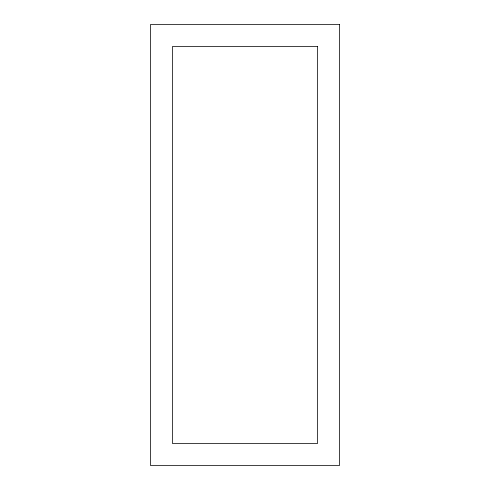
<?xml version="1.0" encoding="UTF-8"?>
<svg xmlns="http://www.w3.org/2000/svg" width="490" height="490" viewBox="0 0 490 490"><rect width="100%" height="100%" fill="white"/><g stroke="black" fill="none" stroke-linecap="round" stroke-linejoin="round"><path stroke-width="0.73" d="M339.503 24.5L150.497 24.5L150.497 465.5L339.503 465.5L339.503 24.5M317.514 46.489L172.486 46.489L172.486 443.511L317.514 443.511L317.514 46.489"/></g></svg>
